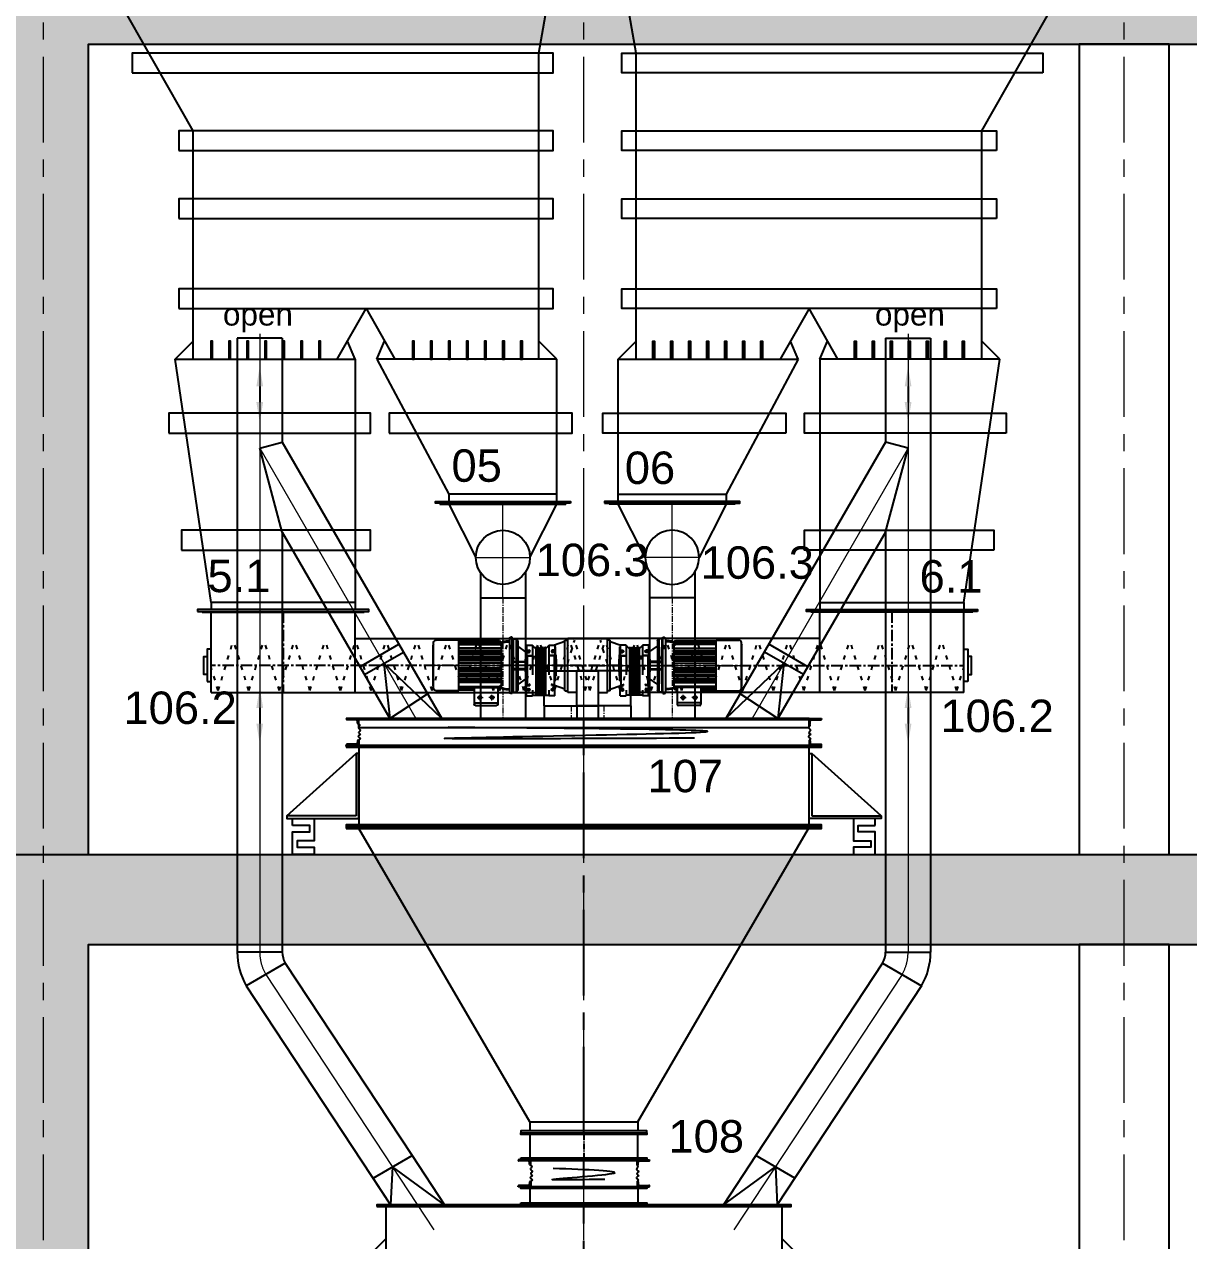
# Model space of a CAD drawing. Header units: millimetres. Extents: x 3220 to 226993, y 817 to 176024.
# Drawn here: x 149161 to 155626, y 80398 to 87152 of the extents above; entities that cross this region are included whole.
import ezdxf

# ---------------------------------------------------------------- set-up
doc = ezdxf.new("R2010")
doc.units = ezdxf.units.MM
for name, pattern in [('ACAD_ISO03W100', [30, 12, -18]), ('AXES', [50.8, 31.75, -6.35, 6.35, -6.35]), ('CENTER', [10.16, 6.35, -1.27, 1.27, -1.27]), ('DASHED2', [9.525, 6.35, -3.175])]:
    doc.linetypes.add(name, pattern=pattern)
doc.layers.add('Axe', color=1, linetype='AXES', lineweight=9)
doc.layers.add('RAHMEN025', color=7, linetype='Continuous', lineweight=50)
for name, color, linetype in [('D3', 7, 'Continuous'), ('Repère', 76, 'Continuous'), ('TB', 7, 'Continuous')]:
    doc.layers.add(name, color=color, linetype=linetype)
doc.styles.add('ARIAL_BOLD', font='arial.ttf')
doc.styles.get("Standard").update_dxf_attribs({"font": 'arial.ttf'})

# ---------------------------------------------------------------- blocks, each defined once
blk = doc.blocks.new('section c-d')
h = blk.add_hatch()
h.set_pattern_fill('AR-CONC', color=256, scale=3)
h.set_pattern_definition([(50, (0, 2000), (546.554, -47.817), [57.15, -628.65]), (355, (0, 2000), (-105.73, 573.17), [45.72, -502.922]), (100.4514, (45.55, 1996), (440.824, 525.353), [48.57, -534.271]), (46.1842, (0, 2152.4), (813.237, -126.127), [85.725, -942.975]), (96.6356, (67.8, 2141.9), (712.212, 742.278), [72.855, -801.407]), (351.184, (0, 2152.4), (712.212, 742.278), [68.58, -754.38]), (21, (76.2, 2114.3), (454.843, -306.7956), [57.15, -628.65]), (326, (76.2, 2114.3), (185.406, 552.564), [45.72, -502.92]), (71.4514, (114.1, 2088.73), (640.249, 245.768), [48.57, -534.27]), (37.5, (0, 2000), (9.2658, 253.6651), [0, -496.824, 0, -510.54, 0, -504.825]), (7.5, (0, 2000), (200.459, 300.5417), [0, -291.084, 0, -485.394, 0, -192.405]), (327.5, (-169.93, 2000), (406.7718, -17.1862), [0, -190.5, 0, -594.36, 0, -788.67]), (317.5, (-246.13, 2000), (444.3875, 76.2795), [0, -247.65, 0, -394.716, 0, -560.07])])
h.paths.add_polyline_path([(0, 9500), (-250, 9500), (-250, 5000), (0, 5000)])
h.paths.add_polyline_path([(250, 9500), (0, 9500), (0, 5000), (250, 5000)])
h.paths.add_polyline_path([(0, 10000), (-250, 10000), (-250, 9500), (0, 9500)])
h.paths.add_polyline_path([(3000, 10000), (0, 10000), (0, 9500), (250, 9500), (3000, 9500)])
h.paths.add_polyline_path([(6000, 10000), (3000, 10000), (3000, 9500), (6000, 9500)])
h.paths.add_polyline_path([(9000, 10000), (6000, 10000), (6000, 9500), (9000, 9500)])
h.paths.add_polyline_path([(12000, 10000), (9000, 10000), (9000, 9500), (12000, 9500)])
h.paths.add_polyline_path([(15000, 10000), (12000, 10000), (12000, 9500), (15000, 9500)])
h.paths.add_polyline_path([(24000, 10000), (15000, 10000), (15000, 9500), (15250, 9500), (17750, 9500), (24000, 9500)])
h.paths.add_polyline_path([(24000, 9500), (23750, 9500), (23750, 5000), (24000, 5000)])
h.paths.add_polyline_path([(24250, 9500), (24000, 9500), (24000, 5000), (24250, 5000)])
h.paths.add_polyline_path([(24250, 10000), (24000, 10000), (24000, 9500), (24250, 9500)])
h = blk.add_hatch()
h.set_pattern_fill('AR-CONC', color=256, scale=3)
h.set_pattern_definition([(50, (0, 1000), (546.554, -47.817), [57.15, -628.65]), (355, (0, 1000), (-105.73, 573.17), [45.72, -502.922]), (100.4514, (45.55, 996), (440.824, 525.353), [48.57, -534.271]), (46.1842, (0, 1152.4), (813.237, -126.127), [85.725, -942.975]), (96.6356, (67.8, 1141.9), (712.212, 742.278), [72.855, -801.407]), (351.184, (0, 1152.4), (712.212, 742.278), [68.58, -754.38]), (21, (76.2, 1114.3), (454.843, -306.796), [57.15, -628.65]), (326, (76.2, 1114.3), (185.406, 552.564), [45.72, -502.92]), (71.4514, (114.1, 1088.73), (640.249, 245.768), [48.57, -534.27]), (37.5, (0, 1000), (9.2658, 253.6651), [0, -496.824, 0, -510.54, 0, -504.825]), (7.5, (0, 1000), (200.459, 300.5417), [0, -291.084, 0, -485.394, 0, -192.405]), (327.5, (-169.93, 1000), (406.7718, -17.1862), [0, -190.5, 0, -594.36, 0, -788.67]), (317.5, (-246.13, 1000), (444.3875, 76.2795), [0, -247.65, 0, -394.716, 0, -560.07])])
h.paths.add_polyline_path([(0, 4500), (-250, 4500), (-250, 0), (0, 0)])
h.paths.add_polyline_path([(250, 4500), (0, 4500), (0, 0), (250, 0)])
h.paths.add_polyline_path([(0, 5000), (-250, 5000), (-250, 4500), (0, 4500)])
h.paths.add_polyline_path([(3000, 5000), (0, 5000), (0, 4500), (250, 4500), (3000, 4500)])
h.paths.add_polyline_path([(6000, 5000), (3000, 5000), (3000, 4500), (3250, 4500), (6000, 4500)])
h.paths.add_polyline_path([(9000, 5000), (6000, 5000), (6000, 4500), (6250, 4500), (9000, 4500)])
h.paths.add_polyline_path([(12000, 5000), (9000, 5000), (9000, 4500), (9250, 4500), (12000, 4500)])
h.paths.add_polyline_path([(15000, 5000), (12000, 5000), (12000, 4500), (12250, 4500), (15000, 4500)])
h.paths.add_polyline_path([(24000, 5000), (23750, 5000), (23750, 4500), (24000, 4500)])
h.paths.add_polyline_path([(24250, 5000), (24000, 5000), (24000, 4500), (24250, 4500)])
h.paths.add_polyline_path([(24250, 4500), (24000, 4500), (24000, 0), (24250, 0)])
h.paths.add_polyline_path([(24000, 4500), (23750, 4500), (23750, 0), (24000, 0)])
h.paths.add_polyline_path([(17750, 4500), (17750, 5000), (15000, 5000), (15000, 4500)])
for points in [[(250, 5000), (250, 9500), (23750, 9500), (23750, 4000)], [(-250, 0), (-250, 5000), (17750, 5000)], [(250, 0), (250, 4500), (17750, 4500)]]:
    blk.add_lwpolyline(points)
for points in [[(5750, 5000), (6250, 5000), (6250, 9500), (5750, 9500)], [(5750, 0), (6250, 0), (6250, 4500), (5750, 4500)]]:
    blk.add_lwpolyline(points, close=True)
at = {"layer": 'Axe', "ltscale": 15}
for p, q in [((0, -4000), (0, 33323.9)), ((3000, -4000), (3000, 33323.9)), ((6000, -4000), (6000, 33323.9))]:
    blk.add_line(p, q, dxfattribs=at)
blk = doc.blocks.new('cone 52 L')
at = {"color": 1}
for p, q in [((0, -100), (0, -150)), ((3000, -100), (3000, -150))]:
    blk.add_line(p, q, dxfattribs=at)
at = {"color": 4}
for p, q in [((830, -1381.4), (101, -100)), ((2900, -100), (101, -100)), ((2750, -950), (2900, -100)), ((2750, -2650), (2750, -950)), ((830, -2650), (830, -1381.4)), ((1850, -2650), (1893.1, -2550)), ((2850, -2650), (2750, -2550)), ((2850, -2650), (1850, -2650)), ((1850, -2650), (2250, -3400)), ((2850, -3400), (2850, -2650)), ((2850, -3400), (2250, -3400)), ((2250, -3400), (2250, -3440)), ((2850, -3440), (2850, -3400))]:
    blk.add_line(p, q, dxfattribs=at)
at = {"color": 5}
for p, q in [((730, -2650), (830, -2550)), ((1730, -2650), (1686.9, -2550)), ((730, -2650), (1730, -2650)), ((930, -4000), (730, -2650)), ((1730, -2650), (1730, -4000)), ((1730, -4000), (930, -4000)), ((930, -4000), (930, -4040)), ((1730, -4000), (1730, -4040))]:
    blk.add_line(p, q, dxfattribs=at)
at = {"color": 4}
for points in [[(492.5, -1060), (2830, -1060), (2830, -950), (492.5, -950)], [(750, -1491.4), (2830, -1491.4), (2830, -1381.4), (750, -1381.4)], [(750, -1868.8), (2830, -1868.8), (2830, -1758.8), (750, -1758.8)], [(750, -2368.8), (2830, -2368.8), (2830, -2258.8), (750, -2258.8)], [(2048.1, -2650), (2058.1, -2650), (2058.1, -2550), (2048.1, -2550)], [(2148.1, -2650), (2158.1, -2650), (2158.1, -2550), (2148.1, -2550)], [(2248.1, -2650), (2258.1, -2650), (2258.1, -2550), (2248.1, -2550)], [(2348.1, -2650), (2358.1, -2650), (2358.1, -2550), (2348.1, -2550)], [(2448.1, -2650), (2458.1, -2650), (2458.1, -2550), (2448.1, -2550)], [(2548.1, -2650), (2558.1, -2650), (2558.1, -2550), (2548.1, -2550)], [(2648.1, -2650), (2658.1, -2650), (2658.1, -2550), (2648.1, -2550)], [(1919.3, -3060), (2934.4, -3060), (2934.4, -2950), (1919.3, -2950)], [(2925, -3450), (2175, -3450), (2175, -3440), (2925, -3440)]]:
    blk.add_lwpolyline(points, close=True, dxfattribs=at)
blk.add_lwpolyline([(1630, -2650), (1790, -2368.8), (1950, -2650)], dxfattribs=at)
at = {"color": 5}
for points in [[(928.1, -2650), (938.1, -2650), (938.1, -2550), (928.1, -2550)], [(1028.1, -2650), (1038.1, -2650), (1038.1, -2550), (1028.1, -2550)], [(1128.1, -2650), (1138.1, -2650), (1138.1, -2550), (1128.1, -2550)], [(1228.1, -2650), (1238.1, -2650), (1238.1, -2550), (1228.1, -2550)], [(1328.1, -2650), (1338.1, -2650), (1338.1, -2550), (1328.1, -2550)], [(1428.1, -2650), (1438.1, -2650), (1438.1, -2550), (1428.1, -2550)], [(1528.1, -2650), (1538.1, -2650), (1538.1, -2550), (1528.1, -2550)], [(695.7, -3060), (1814.4, -3060), (1814.4, -2950), (695.7, -2950)], [(764.6, -3710), (1814.4, -3710), (1814.4, -3600), (764.6, -3600)], [(855, -4050), (1805, -4050), (1805, -4040), (855, -4040)]]:
    blk.add_lwpolyline(points, close=True, dxfattribs=at)
blk = doc.blocks.new('vis 3 L')
at = {"color": 6}
for p, q in [((-350, 0), (350, 0)), ((-350, 0), (-350, -5)), ((350, 0), (350, -5)), ((-350, -5), (350, -5)), ((-300, -5), (-150, -300, 0)), ((150, -300, 0), (300, -5)), ((-125, -382.9, 0), (-125, -525)), ((125, -382.9, 0), (125, -525)), ((-125, -525), (125, -525))]:
    blk.add_line(p, q, dxfattribs=at)
blk.add_circle((0, -300, 0), 150, dxfattribs=at)
at = {"layer": 'Axe', "ltscale": 30}
for p, q in [((0, -525), (0, 0)), ((-150, -300, 0), (150, -300, 0))]:
    blk.add_line(p, q, dxfattribs=at)
blk = doc.blocks.new('A$C1187285E')
at = {"layer": 'Axe'}
for p, q in [((-174.9, 114.3), (-153.5, 114.3)), ((-164.2, 124.2), (-164.2, 104.3)), ((-111.6, 114.3), (-133.1, 114.3)), ((-122.3, 124.2), (-122.3, 104.3))]:
    blk.add_line(p, q, dxfattribs=at)
at = {"layer": 'Axe', "ltscale": 30}
blk.add_line((163.6, 0), (-331, 0), dxfattribs=at)
at = {"layer": 'D3', "color": 5, "ltscale": 10}
for p, q in [((-185.2, 78.7), (-185.2, 137.8)), ((-185.2, 133.6), (-101.4, 133.6)), ((-181, 142), (-105.6, 142)), ((-101.4, 78.7), (-101.4, 137.8)), ((-239.6, 90.1), (-320.9, 90.1)), ((-239.6, 90.1), (-239.6, -90.1)), ((-185.2, 88.1), (-239.6, 88.1)), ((-95.1, 88.1), (-101.4, 88.1)), ((-95.1, 88.1), (-88.8, 81.5)), ((-86.3, 84.9), (-60, 87.2)), ((-60, -95), (-60, 95)), ((-50, 100), (-55, 100)), ((-50, 100), (-50, -100)), ((-329.3, 73.8), (-331, 72.1)), ((-331, 72.1), (-331, -72.1)), ((-329.3, 81.7), (-329.3, -81.7)), ((-185.2, 85.6), (-239.6, 85.6)), ((-185.2, 83.1), (-239.6, 83.1)), ((-239.6, 79.7), (-185.2, 79.7)), ((-239.6, 74.7), (-95.1, 74.7)), ((-88.8, 61.1), (-239.6, 61.1)), ((-88.8, 53.5), (-239.6, 53.5)), ((-88.8, 46), (-239.6, 46)), ((-185.2, 78.7), (-101.4, 78.7)), ((-95.1, 85.6), (-101.4, 85.6)), ((-95.1, 83.1), (-101.4, 83.1)), ((-101.4, 79.7), (-95.1, 79.7)), ((-95.1, 85.6), (-88.8, 80.7)), ((-95.1, 83.1), (-88.8, 79.9)), ((-95.1, 79.7), (-88.8, 74.8)), ((-95.1, 74.7), (-88.8, 69.8)), ((-88.8, 80.4), (-60, 83)), ((-88.8, -81.5), (-88.8, 80.4)), ((-86.3, 80.7), (-86.3, 84.9)), ((-46.5, 65), (-50, 65)), ((-46.5, 65), (-46.5, -65)), ((-88.8, 38.4), (-239.6, 38.4)), ((-88.8, 30.8), (-239.6, 30.8)), ((-88.8, 23.2), (-239.6, 23.2)), ((-88.8, 15.7), (-239.6, 15.7)), ((-88.8, 8.1), (-239.6, 8.1)), ((0, 12), (-46.5, 12)), ((-5, 15), (-45, 15)), ((-45, 15), (-45, 12)), ((-5, 12), (-5, 15)), ((0, -12), (0, 12)), ((-88.8, -8.1), (-239.6, -8.1)), ((-88.8, -15.7), (-239.6, -15.7)), ((-88.8, -23.2), (-239.6, -23.2)), ((-88.8, -30.8), (-239.6, -30.8)), ((-88.8, -38.4), (-239.6, -38.4)), ((0, -12), (-46.5, -12)), ((-329.3, -73.8), (-331, -72.1)), ((-88.8, -46), (-239.6, -46)), ((-88.8, -53.5), (-239.6, -53.5)), ((-88.8, -61.1), (-239.6, -61.1)), ((-239.6, -74.7), (-95.1, -74.7)), ((-101.4, -79.7), (-239.6, -79.7)), ((-95.1, -83.1), (-239.6, -83.1)), ((-95.1, -85.6), (-239.6, -85.6)), ((-101.4, -79.7), (-95.1, -79.7)), ((-95.1, -74.7), (-88.8, -69.8)), ((-95.1, -79.7), (-88.8, -74.8)), ((-95.1, -83.1), (-88.8, -79.9)), ((-95.1, -85.6), (-88.8, -80.7)), ((-95.1, -88.1), (-88.8, -81.5)), ((-88.8, -81.5), (-60, -84)), ((-86.3, -85.9), (-86.3, -81.7)), ((-86.3, -85.9), (-60, -88.2)), ((-46.5, -65), (-50, -65)), ((-239.6, -90.1), (-320.9, -90.1)), ((-95.1, -88.1), (-239.6, -88.1)), ((-50, -100), (-55, -100))]:
    blk.add_line(p, q, dxfattribs=at)
for centre in [(-164.2, 114.3), (-122.3, 114.3)]:
    blk.add_circle(centre, 5.28, dxfattribs=at)
for centre, radius, start, end in [((-181, 137.8), 4.19, 90, 180), ((-105.6, 137.8), 4.19, 0, 90), ((-320.9, 81.7), 8.38, 90, 180), ((-164.2, 114.3), 5.72, 90, 0), ((-122.3, 114.3), 5.72, 180, 90), ((-55, 95), 5, 90, 180), ((-320.9, -81.7), 8.38, 180, 270), ((-55, -95), 5, 180, 270)]:
    blk.add_arc(centre, radius, start, end, dxfattribs=at)
blk = doc.blocks.new('reducteur')
at = {"layer": 'Axe', "linetype": 'CENTER', "ltscale": 40}
for p, q in [((83.6, 125.8), (83.6, 143)), ((216.4, 125.8), (216.4, 143)), ((92.2, 134.4), (75, 134.4)), ((207.8, 134.4), (225, 134.4)), ((64, -78.1), (92.2, -78.1)), ((83.6, -69.5), (83.6, -86.7)), ((235.9, -78.1), (207.8, -78.1)), ((216.4, -69.5), (216.4, -86.7))]:
    blk.add_line(p, q, dxfattribs=at)
at = {"layer": 'D3', "color": 252, "linetype": 'ByBlock'}
for p, q in [((15.6, 140.6), (0, 140.6)), ((0, 140.6), (0, -140.6)), ((15.6, 140.6), (15.6, -140.6)), ((71.9, 168.8), (104.7, 168.8)), ((71.9, 168.8), (71.9, 111.7)), ((104.7, 138.4), (104.7, 168.8)), ((195.3, 165.6), (104.7, 165.6)), ((123.2, 68.7), (123.2, 163.3)), ((127.9, 68.7), (127.9, 163.3)), ((135.7, 68.7), (135.7, 163.3)), ((140.4, 68.7), (140.4, 163.3)), ((148.2, 68.7), (148.2, 163.3)), ((152.9, 68.7), (152.9, 163.3)), ((160.7, 68.7), (160.7, 163.3)), ((165.4, 68.7), (165.4, 163.3)), ((173.2, 68.7), (173.2, 163.3)), ((177.9, 68.7), (177.9, 163.3)), ((195.3, 138.4), (195.3, 168.8)), ((228.1, 168.8), (195.3, 168.8)), ((228.1, 168.8), (228.1, 111.7)), ((15.6, 132.8), (74.2, 111.5)), ((68.7, 85.2), (68.7, -103.1)), ((68.7, 85.2), (75, 85.2)), ((71.9, 111.7), (75, 108.6)), ((71.9, 111.7), (89.7, 111.7)), ((75, -52.3), (75, 108.6)), ((75, 108.6), (88.9, 108.6)), ((123.2, -2.6), (123.2, 91.9)), ((127.9, -2.6), (127.9, 91.9)), ((135.7, -2.6), (135.7, 91.9)), ((140.4, -2.6), (140.4, 91.9)), ((148.2, -2.6), (148.2, 91.9)), ((152.9, -2.6), (152.9, 91.9)), ((160.7, -2.6), (160.7, 91.9)), ((165.4, -2.6), (165.4, 91.9)), ((173.2, -2.6), (173.2, 91.9)), ((177.9, -2.6), (177.9, 91.9)), ((228.1, 111.7), (210.3, 111.7)), ((225, 108.6), (211.1, 108.6)), ((228.1, 111.7), (225, 108.6)), ((225, -52.3), (225, 108.6)), ((231.2, 85.2), (225, 85.2)), ((231.2, 85.2), (231.2, -103.1)), ((64, -35.2), (64, 35.2)), ((64, 35.2), (66.4, 35.2)), ((66.4, 57.8), (68.7, 57.8)), ((66.4, -57.8), (66.4, 57.8)), ((104.7, -112.5), (104.7, 52.3)), ((195.3, -112.5), (195.3, 52.3)), ((233.6, 57.8), (231.2, 57.8)), ((233.6, -57.8), (233.6, 57.8)), ((235.9, 35.2), (233.6, 35.2)), ((235.9, -35.2), (235.9, 35.2)), ((64, -35.2), (66.4, -35.2)), ((66.4, -57.8), (68.7, -57.8)), ((71.9, -55.5), (75, -52.3)), ((71.9, -55.5), (104.7, -55.5)), ((71.9, -71.1), (71.9, -55.5)), ((75, -52.3), (104.7, -52.3)), ((122.6, -96.9), (122.6, -2.3)), ((127.3, -96.9), (127.3, -2.3)), ((135.1, -96.9), (135.1, -2.3)), ((139.8, -96.9), (139.8, -2.3)), ((147.6, -96.9), (147.6, -2.3)), ((152.3, -96.9), (152.3, -2.3)), ((160.1, -96.9), (160.1, -2.3)), ((164.8, -96.9), (164.8, -2.3)), ((172.6, -96.9), (172.6, -2.3)), ((177.3, -96.9), (177.3, -2.3)), ((225, -52.3), (195.3, -52.3)), ((228.1, -55.5), (195.3, -55.5)), ((228.1, -55.5), (225, -52.3)), ((228.1, -71.1), (228.1, -55.5)), ((233.6, -57.8), (231.2, -57.8)), ((235.9, -35.2), (233.6, -35.2)), ((15.6, -132.8), (74.2, -111.5)), ((68.7, -103.1), (71.9, -103.1)), ((71.9, -71.1), (83.6, -71.1)), ((71.9, -85.2), (83.6, -85.2)), ((71.9, -112.5), (71.9, -85.2)), ((104.7, -112.5), (71.9, -112.5)), ((122.6, -92.2), (104.7, -110.2)), ((127.3, -76.6), (135.1, -76.6)), ((139.8, -76.6), (147.6, -76.6)), ((160.1, -76.6), (152.3, -76.6)), ((172.6, -76.6), (164.8, -76.6)), ((177.3, -92.2), (195.3, -110.2)), ((228.1, -112.5), (195.3, -112.5)), ((228.1, -71.1), (216.4, -71.1)), ((228.1, -85.2), (216.4, -85.2)), ((228.1, -112.5), (228.1, -85.2)), ((231.2, -103.1), (228.1, -103.1)), ((15.6, -140.6), (0, -140.6))]:
    blk.add_line(p, q, dxfattribs=at)
for centre in [(83.6, 134.4), (216.4, 134.4)]:
    blk.add_circle(centre, 7.03, dxfattribs=at)
for centre, radius, start, end in [((125.6, 163.3), 2.34, 0, 180), ((138.1, 163.3), 2.34, 0, 180), ((150.6, 163.3), 2.34, 0, 180), ((163.1, 163.3), 2.34, 0, 180), ((175.6, 163.3), 2.34, 0, 180), ((85.3, 106.2), 3.12, 273.39581, 350.42294), ((150, 95.3), 62.5, 164.78154, 170.42294), ((125.6, 91.9), 2.34, 0, 180), ((138.1, 91.9), 2.34, 0, 180), ((150.6, 91.9), 2.34, 0, 180), ((163.1, 91.9), 2.34, 0, 180), ((175.6, 91.9), 2.34, 0, 180), ((150, 95.3), 62.5, 9.57706, 15.21846), ((214.7, 106.2), 3.12, 189.57706, 266.60419), ((125, -2.3), 2.34, 0, 180), ((137.5, -2.3), 2.34, 0, 180), ((150, -2.3), 2.34, 0, 180), ((162.5, -2.3), 2.34, 0, 180), ((175, -2.3), 2.34, 0, 180), ((83.6, -78.1), 7.03, 270, 90), ((125, -96.9), 2.34, 180, 0), ((137.5, -96.9), 2.34, 180, 0), ((150, -96.9), 2.34, 180, 0), ((162.5, -96.9), 2.34, 180, 0), ((175, -96.9), 2.34, 180, 0), ((216.4, -78.1), 7.03, 90, 270)]:
    blk.add_arc(centre, radius, start, end, dxfattribs=at)
at = {"layer": 'TB', "color": 252, "linetype": 'Continuous', "lineweight": 25, "ltscale": 2}
for p, q in [((277.6, -139.1), (277.6, 139.1)), ((285.4, 140.6), (279.2, 140.6)), ((285.4, -146.9), (285.4, 146.9)), ((302.6, 148.4), (287, 148.4)), ((302.6, -148.4), (302.6, 148.4)), ((231.2, 73.4), (277.6, 105.9)), ((231.2, -73.4), (277.6, -105.9)), ((285.4, -140.6), (279.2, -140.6)), ((302.6, -148.4), (287, -148.4))]:
    blk.add_line(p, q, dxfattribs=at)
at = {"layer": 'TB', "color": 252, "linetype": 'DASHED2', "lineweight": 25, "ltscale": 30}
for p, q in [((302.6, 21.9), (230.7, 21.9)), ((302.6, -21.9), (230.7, -21.9))]:
    blk.add_line(p, q, dxfattribs=at)
at = {"layer": 'TB', "color": 252, "linetype": 'Continuous', "lineweight": 25, "ltscale": 2}
for centre, start, end in [((279.2, 139.1), 90, 180), ((287, 146.9), 90, 180), ((279.2, -139.1), 180, 270), ((287, -146.9), 180, 270)]:
    blk.add_arc(centre, 1.56, start, end, dxfattribs=at)
blk = doc.blocks.new('VIS  de dosage')
at = {"color": 30}
for p, q in [((-432266.6, 204936), (-432266.6, 204941)), ((-432266.6, 204941), (-431366.6, 204941)), ((-432266.6, 204936), (-431366.6, 204936)), ((-432216.6, 204491, 0), (-432216.6, 204936, 0)), ((-431416.6, 204491, 0), (-431416.6, 204936, 0)), ((-431366.6, 204936), (-431366.6, 204941)), ((-431416.6, 204791, 0), (-430016.6, 204791)), ((-430016.6, 204491), (-430016.6, 204791)), ((-430366.6, 204416, 0), (-430366.6, 204611)), ((-430366.6, 204611), (-430066.6, 204611, 0)), ((-430066.6, 204416), (-430066.6, 204611, 0)), ((-432216.6, 204491, 0), (-430366.6, 204491)), ((-430066.6, 204491, 0), (-430016.6, 204491)), ((-430366.6, 204416, 0), (-430066.6, 204416))]:
    blk.add_line(p, q, dxfattribs=at)
at = {"color": 1, "linetype": 'CENTER', "ltscale": 10}
for p, q in [((-431816.6, 204941), (-431816.6, 204491)), ((-429956.4, 204641, 0), (-432216.6, 204641))]:
    blk.add_line(p, q, dxfattribs=at)
at = {"color": 3, "linetype": 'ACAD_ISO03W100', "ltscale": 2}
for p, q in [((-432177.4, 204501, 0), (-432092.5, 204781)), ((-432007.7, 204501, 0), (-432092.5, 204781)), ((-432007.7, 204501, 0), (-431922.8, 204781)), ((-431837.9, 204501, 0), (-431922.8, 204781)), ((-431837.9, 204501, 0), (-431753, 204781)), ((-431668.1, 204501, 0), (-431753, 204781)), ((-431668.1, 204501, 0), (-431583.2, 204781)), ((-431498.4, 204501, 0), (-431583.2, 204781)), ((-431498.4, 204501, 0), (-431413.5, 204781)), ((-431328.6, 204501, 0), (-431413.5, 204781)), ((-431328.6, 204501, 0), (-431243.7, 204781)), ((-431158.8, 204501, 0), (-431243.7, 204781)), ((-431158.8, 204501, 0), (-431073.9, 204781)), ((-430989.1, 204501, 0), (-431073.9, 204781)), ((-430989.1, 204501, 0), (-430904.2, 204781)), ((-430819.3, 204501, 0), (-430904.2, 204781)), ((-430819.3, 204501, 0), (-430734.4, 204781)), ((-430649.5, 204501, 0), (-430734.4, 204781)), ((-430649.5, 204501, 0), (-430564.6, 204781)), ((-430479.8, 204501, 0), (-430564.6, 204781)), ((-430479.8, 204501, 0), (-430394.9, 204781)), ((-430310, 204501, 0), (-430394.9, 204781)), ((-430310, 204501, 0), (-430225.1, 204781)), ((-430140.2, 204501, 0), (-430225.1, 204781)), ((-430140.2, 204501, 0), (-430055.3, 204781)), ((-430016.6, 204653.3, 0), (-430055.3, 204781)), ((-432177.4, 204501, 0), (-432216.6, 204630.3, 0))]:
    blk.add_line(p, q, dxfattribs=at)
at = {"color": 4}
blk.add_line((-430366.6, 204491), (-430366.6, 204611), dxfattribs=at)
at = {"color": 30, "elevation": 0}
for points in [[(-432237.8, 204551), (-432216.6, 204551), (-432216.6, 204731), (-432237.8, 204731)], [(-432237.8, 204691), (-432237.8, 204591), (-432257.8, 204591), (-432257.8, 204691)]]:
    blk.add_lwpolyline(points, close=True, dxfattribs=at)
at = {"extrusion": (0, 0, -1), "zscale": -1, "rotation": 180}
blk.add_blockref('reducteur', (430016.6, 204641, 0), dxfattribs=at)
at = {"layer": 'RAHMEN025', "color": 7, "ltscale": 10, "xscale": 1.5625, "yscale": 1.5625, "zscale": 1.5625, "rotation": 180}
blk.add_blockref('A$C1187285E', (-429786.7, 204641, 0), dxfattribs=at)
blk = doc.blocks.new('cone 53 L')
at = {"color": 2}
blk.add_blockref('cone 52 L', (0, 0), dxfattribs=at)
blk = doc.blocks.new('Bascule L')
for p, q in [((-1650, -390), (-1265, -45)), ((-1265, -45), (-1265, -389.4)), ((1250, -10), (-1250, -10)), ((-1250, -10), (-1250, -450)), ((1250, -450), (1250, -10)), ((1650, -390), (1265, -45)), ((1265, -45), (1265, -389.4)), ((-1250, -450), (1250, -450)), ((-300, -2090), (-1250, -460)), ((300, -2090), (1246.4, -460)), ((-300, -2090), (300, -2090)), ((-300, -2090), (-300, -2140)), ((300, -2090), (300, -2140))]:
    blk.add_line(p, q)
for points in [[(-1320, -10), (1320, -10), (1320, 0), (-1320, 0)], [(-1320, -450), (1320, -450), (1320, -440), (-1320, -440)], [(-1320, -460), (1320, -460), (1320, -450), (-1320, -450)], [(-350, -2150), (350, -2150), (350, -2140), (-350, -2140)]]:
    blk.add_lwpolyline(points, close=True)
for points in [[(-1265, -405), (-1250, -405), (-1250, -45), (-1265, -45), (-1265, -390)], [(1265, -405), (1250, -405), (1250, -45), (1265, -45), (1265, -390)], [(-1265, -390), (-1650, -390), (-1650, -405), (-1265, -405)], [(1265, -390), (1650, -390), (1650, -405), (1265, -405)]]:
    blk.add_lwpolyline(points)
at = {"color": 2}
for points in [[(-1617.5, -445), (-1617.5, -405), (-1497.5, -405), (-1497.5, -530), (-1592.5, -530), (-1592.5, -565), (-1497.5, -565), (-1497.5, -605), (-1617.5, -605), (-1617.5, -480), (-1522.5, -480), (-1522.5, -445), (-1617.5, -445)], [(1617.5, -445), (1617.5, -405), (1497.5, -405), (1497.5, -530), (1592.5, -530), (1592.5, -565), (1497.5, -565), (1497.5, -605), (1617.5, -605), (1617.5, -480), (1522.5, -480), (1522.5, -445), (1617.5, -445)]]:
    blk.add_lwpolyline(points, dxfattribs=at)
at = {"layer": 'Axe', "lineweight": -3, "ltscale": 15}
blk.add_line((0, -2150), (0, 0), dxfattribs=at)
blk = doc.blocks.new('159G')
at = {"color": 6}
for p, q in [((-300, 290), (-300, 160)), ((300, 160), (300, 290))]:
    blk.add_line(p, q, dxfattribs=at)
at = {"color": 1, "linetype": 'AXES'}
blk.add_line((0, 290), (0, 160), dxfattribs=at)
at = {"color": 6}
for points in [[(-350, 300), (350, 300), (350, 290), (-350, 290)], [(-350, 160), (350, 160), (350, 150), (-350, 150)]]:
    blk.add_lwpolyline(points, close=True, dxfattribs=at)
blk = doc.blocks.new('108 L')
at = {"color": 2}
blk.add_blockref('159G', (0, -290), dxfattribs=at)
blk = doc.blocks.new('107.01 L')
at = {"color": 5, "linetype": 'Continuous'}
for p, q in [((-1250, -145), (-1320, -145)), ((-1320, -145), (-1320, -148.5)), ((-1264, -152), (-1316.5, -152)), ((-1257, -171.5), (-1257, -159)), ((-1253.5, -175), (-1250, -175)), ((-1250, -175), (-1250, -145)), ((1250, -145), (1320, -145)), ((1250, -175), (1250, -145)), ((1253.5, -175), (1250, -175)), ((1257, -171.5), (1257, -159)), ((1264, -152), (1316.5, -152)), ((1320, -145), (1320, -148.5)), ((-1257, -268.5), (-1257, -281)), ((-1253.5, -265), (-1250, -265)), ((-1250, -265), (-1250, -295)), ((1253.5, -265), (1250, -265)), ((1250, -265), (1250, -295)), ((1257, -268.5), (1257, -281)), ((-1320, -295), (-1320, -291.5)), ((-1250, -295), (-1320, -295)), ((-1264, -288), (-1316.5, -288)), ((1250, -295), (1320, -295)), ((1264, -288), (1316.5, -288)), ((1320, -295), (1320, -291.5))]:
    blk.add_line(p, q, dxfattribs=at)
at = {"color": 5}
blk.add_line((1250, -295), (-1250, -295), dxfattribs=at)
blk.add_lwpolyline([(-1250, -145), (-1250, -150), (1250, -150), (1250, -145)], close=True, dxfattribs=at)
at = {"color": 5, "linetype": 'Continuous'}
for centre, radius, start, end in [((-1316.5, -148.5), 3.5, 180, 270), ((-1264, -159), 7, 0, 90), ((-1253.5, -171.5), 3.5, 180, 270), ((1253.5, -171.5), 3.5, 270, 0), ((1264, -159), 7, 90, 180), ((1316.5, -148.5), 3.5, 270, 0), ((-1253.5, -268.5), 3.5, 90, 180), ((1253.5, -268.5), 3.5, 0, 90), ((-1316.5, -291.5), 3.5, 90, 180), ((-1264, -281), 7, 270, 0), ((1264, -281), 7, 180, 270), ((1316.5, -291.5), 3.5, 0, 90)]:
    blk.add_arc(centre, radius, start, end, dxfattribs=at)
at = {"color": 5}
for points in [[(-1250, -175), (-1245.3, -182.7), (-1252.1, -197.5), (-1242, -211), (-1250.9, -223), (-1242.6, -232.7), (-1253.5, -244.6), (-1242.8, -255.5), (-1250, -265)], [(614.7, -254.3), (-757.7, -254.3), (664.8, -219.7), (-754.4, -193.9)], [(1250, -175), (1254.7, -182.7), (1247.9, -197.5), (1258, -211), (1249.1, -223), (1257.4, -232.7), (1246.5, -244.6), (1257.2, -255.5), (1250, -265)]]:
    blk.add_spline(points, degree=3, dxfattribs=at)
at = {"layer": 'Axe', "lineweight": -3, "ltscale": 15}
blk.add_line((0, -295), (0, -145), dxfattribs=at)
blk = doc.blocks.new('123.1 L')
at = {"color": 5, "linetype": 'Continuous'}
for p, q in [((-294.9, 0), (-364.9, 0)), ((-364.9, 0), (-364.9, -3.5)), ((-294.9, -30), (-294.9, 0)), ((294.6, 0), (364.6, 0)), ((294.6, -30), (294.6, 0)), ((364.6, 0), (364.6, -3.5)), ((-308.9, -7), (-361.4, -7)), ((-301.9, -26.5), (-301.9, -14)), ((-298.4, -30), (-294.9, -30)), ((298.1, -30), (294.6, -30)), ((301.6, -26.5), (301.6, -14)), ((308.6, -7), (361.1, -7)), ((-301.9, -123.5), (-301.9, -136)), ((-298.4, -120), (-294.9, -120)), ((-294.9, -120), (-294.9, -150)), ((298.1, -120), (294.6, -120)), ((294.6, -120), (294.6, -150)), ((301.6, -123.5), (301.6, -136)), ((-364.9, -150), (-364.9, -146.5)), ((-294.9, -150), (-364.9, -150)), ((-308.9, -143), (-361.4, -143)), ((294.6, -150), (364.6, -150)), ((308.6, -143), (361.1, -143)), ((364.6, -150), (364.6, -146.5))]:
    blk.add_line(p, q, dxfattribs=at)
at = {"color": 5}
blk.add_line((294.6, -150), (-294.9, -150), dxfattribs=at)
blk.add_lwpolyline([(-294.9, 0), (-294.9, -5), (294.6, -5), (294.6, 0)], close=True, dxfattribs=at)
at = {"color": 5, "linetype": 'Continuous'}
for centre, radius, start, end in [((-361.4, -3.5), 3.5, 180, 270), ((-308.9, -14), 7, 0, 90), ((-298.4, -26.5), 3.5, 180, 270), ((298.1, -26.5), 3.5, 270, 0), ((308.6, -14), 7, 90, 180), ((361.1, -3.5), 3.5, 270, 0), ((-298.4, -123.5), 3.5, 90, 180), ((298.1, -123.5), 3.5, 0, 90), ((-361.4, -146.5), 3.5, 90, 180), ((-308.9, -136), 7, 270, 0), ((308.6, -136), 7, 180, 270), ((361.1, -146.5), 3.5, 0, 90)]:
    blk.add_arc(centre, radius, start, end, dxfattribs=at)
at = {"color": 5}
for points in [[(-294.9, -30), (-290.2, -37.7), (-297, -52.5), (-286.8, -66), (-295.7, -78), (-287.4, -87.7), (-298.3, -99.6), (-287.7, -110.5), (-294.9, -120)], [(115.8, -109.3), (-174.3, -109.3), (165.8, -74.7), (-171, -48.9)], [(294.6, -30), (299.2, -37.7), (292.4, -52.5), (302.6, -66), (293.7, -78), (302, -87.7), (291.1, -99.6), (301.7, -110.5), (294.6, -120)]]:
    blk.add_spline(points, degree=3, dxfattribs=at)
at = {"layer": 'Axe', "lineweight": -3, "ltscale": 15}
blk.add_line((-0.1, -150), (-0.1, 0), dxfattribs=at)
blk = doc.blocks.new('108.1 L')
at = {"color": 0}
blk.add_blockref('123.1 L', (-0.1, 0), dxfattribs=at)
blk = doc.blocks.new('109 L')
at = {"color": 7}
for p, q in [((-1200, 90), (-1200, 10)), ((-600, 90), (-600, 10))]:
    blk.add_line(p, q, dxfattribs=at)
for p, q in [((200, -10), (-2000, -10)), ((-2000, -10), (-2000, -400)), ((200, -400), (200, -10)), ((-2200, -390), (-2000, -190)), ((400, -390), (200, -190)), ((-2200, -400), (-2200, -390)), ((-2200, -390), (-2000, -390)), ((-2000, -400), (-2200, -400)), ((-2200, -400), (-2200, -3045)), ((-2120, -3045), (-2120, -400)), ((-2000, -400), (200, -400)), ((-1000, -2140), (-2000, -400)), ((-800, -2140), (200, -400)), ((400, -390), (200, -390)), ((200, -400), (400, -400)), ((320, -3045), (320, -400)), ((400, -400), (400, -390)), ((400, -400), (400, -3045)), ((-1000, -2140), (-800, -2140)), ((-1000, -2140), (-1000, -2190)), ((-800, -2140), (-800, -2190)), ((-2200, -3045), (-2120, -3045)), ((400, -3045), (320, -3045))]:
    blk.add_line(p, q)
for points in [[(-1250, 100), (-550, 100), (-550, 90), (-1250, 90)], [(-1250, 10), (-550, 10), (-550, 0), (-1250, 0)]]:
    blk.add_lwpolyline(points, close=True, dxfattribs=at)
for points in [[(-2050, -10), (250, -10), (250, 0), (-2050, 0)], [(-1050, -2200), (-750, -2200), (-750, -2190), (-1050, -2190)], [(-2100, -3055), (-2220, -3055), (-2220, -3045), (-2100, -3045)], [(300, -3055), (420, -3055), (420, -3045), (300, -3045)]]:
    blk.add_lwpolyline(points, close=True)
at = {"layer": 'Axe', "lineweight": -3, "ltscale": 15}
blk.add_line((-900, -2200), (-900, 0), dxfattribs=at)
blk = doc.blocks.new('106.2')
at = {"color": 173}
for p, q in [((-1925, 2459.4), (-1925, 1899.4)), ((-1675, 2459.4), (-1925, 2459.4)), ((-1675, 2459.4), (-1675, 1882.7)), ((1675, 2459.4), (1675, 1882.7)), ((1675, 2459.4), (1925, 2459.4)), ((1925, 2459.4), (1925, 1899.4)), ((-1800, 2192.1), (-1800, 2104.8)), ((1800, 2192.1), (1800, 2104.8)), ((-1925, 1899.4), (-1925, 1279.4)), ((1925, 1899.4), (1925, 1279.4)), ((-1800, 1849.2), (-1675, 1882.7)), ((-1675, 1382.7), (-1800, 1849.2)), ((-1675, 1882.7), (-788.9, 348)), ((1675, 1882.7), (788.9, 348)), ((1800, 1849.2), (1675, 1882.7)), ((1675, 1382.7), (1800, 1849.2)), ((-1675, 1382.7), (-1077.6, 348)), ((-1675, 1382.7), (-1675, 279.4)), ((1675, 1382.7), (1077.6, 348)), ((1675, 1382.7), (1675, 279.4)), ((-1925, 1279.4), (-1925, 279.4)), ((1925, 1279.4), (1925, 279.4)), ((-1243.7, 635.6), (-1027.2, 760.6)), ((1243.7, 635.6), (1027.2, 760.6)), ((-1218.7, 592.3), (-1002.2, 717.3)), ((1218.7, 592.3), (1002.2, 717.3)), ((-788.9, 348), (-1110.4, 654.8)), ((-1110.4, 654.8), (-1077.6, 348)), ((788.9, 348), (1110.4, 654.8)), ((1110.4, 654.8), (1077.6, 348)), ((-1077.6, 348), (-867.7, 484.5)), ((1077.6, 348), (867.7, 484.5)), ((-1800, 407), (-1800, 319.7)), ((1800, 407), (1800, 319.7)), ((-1250, 348), (1250, 348)), ((-1250, 298), (-1250, 348)), ((1250, 298), (1250, 348)), ((-1925, 279.4), (-1925, -948.7)), ((-1675, 279.4), (-1675, -948.7)), ((-1250, 298), (1250, 298)), ((1675, 279.4), (1675, -948.7)), ((1925, 279.4), (1925, -948.7)), ((-1675, -948.7), (-1925, -948.7)), ((-1658.3, -1011.2), (-1874.8, -1136.2)), ((-1658.3, -1011.2), (-954.5, -2078.7)), ((1658.3, -1011.2), (954.5, -2078.7)), ((1658.3, -1011.2), (1874.8, -1136.2)), ((1675, -948.7), (1925, -948.7)), ((-1874.8, -1136.2), (-1073.6, -2352.3)), ((1874.8, -1136.2), (1073.6, -2352.3)), ((-1170.5, -2205.2), (-954.5, -2078.7)), ((-954.5, -2078.7), (-774.2, -2352.3)), ((954.5, -2078.7), (774.2, -2352.3)), ((1170.5, -2205.2), (954.5, -2078.7)), ((-1062.9, -2141.4), (-1073.6, -2352.3)), ((-774.2, -2352.3), (-1062.9, -2141.4)), ((774.2, -2352.3), (1062.9, -2141.4)), ((1062.9, -2141.4), (1073.6, -2352.3)), ((-1101.5, -2309.9), (-1170.5, -2205.2)), ((1101.5, -2309.9), (1170.5, -2205.2)), ((-774.2, -2352.3), (-1073.6, -2352.3)), ((774.2, -2352.3), (1073.6, -2352.3))]:
    blk.add_line(p, q, dxfattribs=at)
for centre, radius, start, end in [((-1550, -948.7), 375, 180, 210), ((-1550, -948.7), 125, 180, 210), ((1550, -948.7), 125, 330, 0), ((1550, -948.7), 375, 330, 0)]:
    blk.add_arc(centre, radius, start, end, dxfattribs=at)
for points in [[(-1781.2, 2192.1), (-1818.8, 2192.1), (-1800, 2304.6)], [(1781.2, 2192.1), (1818.8, 2192.1), (1800, 2304.6)], [(-1781.2, 2104.8), (-1818.8, 2104.8), (-1800, 1992.3)], [(1781.2, 2104.8), (1818.8, 2104.8), (1800, 1992.3)], [(-1781.2, 407), (-1818.8, 407), (-1800, 519.5)], [(1781.2, 407), (1818.8, 407), (1800, 519.5)], [(-1781.2, 319.7), (-1818.8, 319.7), (-1800, 207.2)], [(1781.2, 319.7), (1818.8, 319.7), (1800, 207.2)]]:
    blk.add_solid(points, dxfattribs=at)
at = {"layer": 'Axe', "ltscale": 5000}
for p, q in [((-1800, 2483.4), (-1800, 1899.4)), ((1800, 2483.4), (1800, 1899.4)), ((-1800, 1899.4), (-1800, 1279.4)), ((1800, 1899.4), (1800, 1279.4)), ((-1800, 1849.2), (-933.3, 348)), ((1800, 1849.2), (933.3, 348)), ((-1800, 1279.4), (-1800, 279.4)), ((1800, 1279.4), (1800, 279.4)), ((0, -195.4), (0, 882.9)), ((0, -195.4), (0, 882.9)), ((-1800, 279.4), (-1800, -948.7)), ((1800, 279.4), (1800, -948.7)), ((-1766.5, -1073.7), (-832.5, -2491)), ((1766.5, -1073.7), (832.5, -2491))]:
    blk.add_line(p, q, dxfattribs=at)
for centre, start, end in [((-1550, -948.7), 180, 210), ((1550, -948.7), 330, 0)]:
    blk.add_arc(centre, 250, start, end, dxfattribs=at)
at = {"color": 173, "char_height": 125, "attachment_point": 5, "style": 'ARIAL_BOLD'}
for insert in [(-1810.1, 2573.7), (1810.1, 2573.7)]:
    blk.add_mtext('open', dxfattribs=dict(at, insert=insert))

msp = doc.modelspace()

# ---------------------------------------------------------------- linework, layer by layer
at = {"color": 4}
for p, q in [((151693.2, 83967.4), (151693.2, 83297.4, 0)), ((151943.2, 83967.4), (151943.2, 83297.4, 0)), ((152633.2, 83967.4), (152633.2, 83297.4, 0)), ((152883.2, 83967.4), (152883.2, 83297.4, 0)), ((152048.2, 83367.4, 0), (152048.2, 83297.3)), ((152348.2, 83367.4), (152348.2, 83297.4))]:
    msp.add_line(p, q, dxfattribs=at)
at = {"color": 6}
for p, q in [((152228.2, 83367.4, 0), (152228.2, 83297.3, 0)), ((152528.2, 83367.4, 0), (152528.2, 83297.4, 0))]:
    msp.add_line(p, q, dxfattribs=at)
at = {"layer": 'Axe'}
for p, q in [((151818.2, 83967.4), (151818.2, 83297.4, 0)), ((152758.2, 83967.4), (152758.2, 83297.4, 0)), ((152198.2, 83367.4, 0), (152198.2, 83297.4)), ((152378.2, 83367.4, 0), (152378.2, 83297.4, 0))]:
    msp.add_line(p, q, dxfattribs=at)

# ---------------------------------------------------------------- block references
at = {"color": 2}
for name, p in [('section c-d', (149268.2, 77542.4)), ('cone 52 L', (149268.2, 87942.4))]:
    msp.add_blockref(name, p, dxfattribs=at)
at = {"color": 2, "xscale": -1}
msp.add_blockref('cone 53 L', (155308.2, 87942.4), dxfattribs=at)
for name, p in [('106.2', (152268.2, 82949.4)), ('vis 3 L', (151818.2, 84492.4)), ('Bascule L', (152268.2, 83147.4))]:
    msp.add_blockref(name, p)
at = {"xscale": -1}
msp.add_blockref('vis 3 L', (152758.2, 84492.4), dxfattribs=at)
at = {"color": 0}
for name, p in [('VIS  de dosage', (582414.9, -121048.7)), ('107.01 L', (152268.2, 83442.4)), ('108 L', (152268.4, 80987.4)), ('108.1 L', (152268.5, 80847.4)), ('109 L', (153168.4, 80597.4))]:
    msp.add_blockref(name, p, dxfattribs=at)
at = {"color": 0, "xscale": -1}
msp.add_blockref('VIS  de dosage', (-277838.4, -121048.7), dxfattribs=at)

# ---------------------------------------------------------------- texts
at = {"layer": 'Repère', "char_height": 180, "attachment_point": 1}
for s, insert in [('05', (151533, 84792)), ('06', (152495.3, 84779.8)), ('106.3', (152000, 84268)), ('106.3', (152916, 84253.4)), ('5.1', (150178, 84179.1)), ('6.1', (154131.8, 84176.7)), ('106.2', (149711.6, 83447.1)), ('106.2', (154247.9, 83402.2)), ('107', (152620.8, 83068)), ('108', (152737.7, 81067.2))]:
    msp.add_mtext_dynamic_manual_height_columns(s, width=631.382, gutter_width=12.5, heights=[0], dxfattribs=dict(at, insert=insert))

doc.saveas('drawing.dxf')
